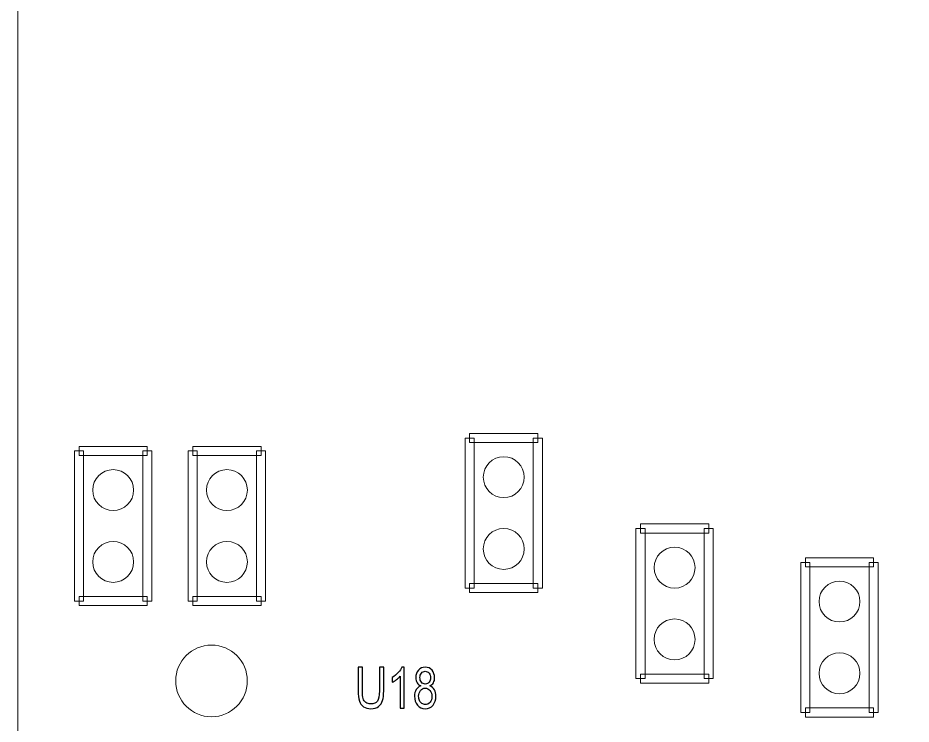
# Model space of a CAD drawing. Header units: millimetres. Extents: x -32 to 79, y -57 to 20.
# Drawn here: x -31.56 to -21.59, y -43.86 to -35.97 of the extents above; entities that cross this region are included whole.
import ezdxf

# ---------------------------------------------------------------- set-up
doc = ezdxf.new("R2010")
doc.units = ezdxf.units.MM
doc.header["$MEASUREMENT"] = 0
for name, color, linetype in [('BG_OUTLINE', 7, 'Continuous'), ('PG_SILKSCREEN_TOP', 7, 'Continuous'), ('PIN_TOP', 7, 'Continuous'), ('RD_SILKSCREEN_TOP', 7, 'Continuous')]:
    doc.layers.add(name, color=color, linetype=linetype)

msp = doc.modelspace()

# ---------------------------------------------------------------- linework, layer by layer
at = {"layer": 'BG_OUTLINE', "lineweight": 9}
msp.add_open_spline([(-31.5602, -57.3483), (-31.5602, -57.3483), (-31.5602, 2.6515), (-31.5602, 2.6515), (-31.5602, 2.6515), (-31.5602, 2.6515), (48.4395, 2.6515), (48.4395, 2.6515), (48.4395, 2.6515), (48.4395, 2.6515), (48.4395, -57.3483), (48.4395, -57.3483), (48.4395, -57.3483), (48.4395, -57.3483), (-31.5602, -57.3483), (-31.5602, -57.3483)], degree=3, knots=[0, 0, 0, 0, 0.25, 0.25, 0.25, 0.25, 0.5, 0.5, 0.5, 0.5, 0.75, 0.75, 0.75, 0.75, 1, 1, 1, 1], dxfattribs=at)
at = {"layer": 'PG_SILKSCREEN_TOP', "lineweight": 9}
for points in [[(-26.465, -42.3433), (-26.465, -42.3433), (-26.5666, -42.3433), (-26.5666, -42.3433), (-26.5666, -42.3433), (-26.5666, -42.3433), (-26.5666, -40.6669), (-26.5666, -40.6669), (-26.5666, -40.6669), (-26.5666, -40.6669), (-26.465, -40.6669), (-26.465, -40.6669), (-26.465, -40.6669), (-26.465, -40.6669), (-26.465, -42.3433), (-26.465, -42.3433)], [(-26.5158, -40.7177), (-26.5158, -40.7177), (-26.5158, -40.6161), (-26.5158, -40.6161), (-26.5158, -40.6161), (-26.5158, -40.6161), (-25.7538, -40.6161), (-25.7538, -40.6161), (-25.7538, -40.6161), (-25.7538, -40.6161), (-25.7538, -40.7177), (-25.7538, -40.7177), (-25.7538, -40.7177), (-25.7538, -40.7177), (-26.5158, -40.7177), (-26.5158, -40.7177)], [(-25.8046, -40.6669), (-25.8046, -40.6669), (-25.703, -40.6669), (-25.703, -40.6669), (-25.703, -40.6669), (-25.703, -40.6669), (-25.703, -42.3433), (-25.703, -42.3433), (-25.703, -42.3433), (-25.703, -42.3433), (-25.8046, -42.3433), (-25.8046, -42.3433), (-25.8046, -42.3433), (-25.8046, -42.3433), (-25.8046, -40.6669), (-25.8046, -40.6669)], [(-30.877, -40.8625), (-30.877, -40.8625), (-30.877, -40.7609), (-30.877, -40.7609), (-30.877, -40.7609), (-30.877, -40.7609), (-30.115, -40.7609), (-30.115, -40.7609), (-30.115, -40.7609), (-30.115, -40.7609), (-30.115, -40.8625), (-30.115, -40.8625), (-30.115, -40.8625), (-30.115, -40.8625), (-30.877, -40.8625), (-30.877, -40.8625)], [(-29.607, -40.8625), (-29.607, -40.8625), (-29.607, -40.7609), (-29.607, -40.7609), (-29.607, -40.7609), (-29.607, -40.7609), (-28.845, -40.7609), (-28.845, -40.7609), (-28.845, -40.7609), (-28.845, -40.7609), (-28.845, -40.8625), (-28.845, -40.8625), (-28.845, -40.8625), (-28.845, -40.8625), (-29.607, -40.8625), (-29.607, -40.8625)], [(-30.8262, -42.4881), (-30.8262, -42.4881), (-30.9278, -42.4881), (-30.9278, -42.4881), (-30.9278, -42.4881), (-30.9278, -42.4881), (-30.9278, -40.8117), (-30.9278, -40.8117), (-30.9278, -40.8117), (-30.9278, -40.8117), (-30.8262, -40.8117), (-30.8262, -40.8117), (-30.8262, -40.8117), (-30.8262, -40.8117), (-30.8262, -42.4881), (-30.8262, -42.4881)], [(-30.1658, -40.8117), (-30.1658, -40.8117), (-30.0642, -40.8117), (-30.0642, -40.8117), (-30.0642, -40.8117), (-30.0642, -40.8117), (-30.0642, -42.4881), (-30.0642, -42.4881), (-30.0642, -42.4881), (-30.0642, -42.4881), (-30.1658, -42.4881), (-30.1658, -42.4881), (-30.1658, -42.4881), (-30.1658, -42.4881), (-30.1658, -40.8117), (-30.1658, -40.8117)], [(-29.5562, -42.4881), (-29.5562, -42.4881), (-29.6578, -42.4881), (-29.6578, -42.4881), (-29.6578, -42.4881), (-29.6578, -42.4881), (-29.6578, -40.8117), (-29.6578, -40.8117), (-29.6578, -40.8117), (-29.6578, -40.8117), (-29.5562, -40.8117), (-29.5562, -40.8117), (-29.5562, -40.8117), (-29.5562, -40.8117), (-29.5562, -42.4881), (-29.5562, -42.4881)], [(-28.8958, -40.8117), (-28.8958, -40.8117), (-28.7942, -40.8117), (-28.7942, -40.8117), (-28.7942, -40.8117), (-28.7942, -40.8117), (-28.7942, -42.4881), (-28.7942, -42.4881), (-28.7942, -42.4881), (-28.7942, -42.4881), (-28.8958, -42.4881), (-28.8958, -42.4881), (-28.8958, -42.4881), (-28.8958, -42.4881), (-28.8958, -40.8117), (-28.8958, -40.8117)], [(-24.5574, -43.3542), (-24.5574, -43.3542), (-24.659, -43.3542), (-24.659, -43.3542), (-24.659, -43.3542), (-24.659, -43.3542), (-24.659, -41.6778), (-24.659, -41.6778), (-24.659, -41.6778), (-24.659, -41.6778), (-24.5574, -41.6778), (-24.5574, -41.6778), (-24.5574, -41.6778), (-24.5574, -41.6778), (-24.5574, -43.3542), (-24.5574, -43.3542)], [(-24.6082, -41.7286), (-24.6082, -41.7286), (-24.6082, -41.627), (-24.6082, -41.627), (-24.6082, -41.627), (-24.6082, -41.627), (-23.8462, -41.627), (-23.8462, -41.627), (-23.8462, -41.627), (-23.8462, -41.627), (-23.8462, -41.7286), (-23.8462, -41.7286), (-23.8462, -41.7286), (-23.8462, -41.7286), (-24.6082, -41.7286), (-24.6082, -41.7286)], [(-23.897, -41.6778), (-23.897, -41.6778), (-23.7954, -41.6778), (-23.7954, -41.6778), (-23.7954, -41.6778), (-23.7954, -41.6778), (-23.7954, -43.3542), (-23.7954, -43.3542), (-23.7954, -43.3542), (-23.7954, -43.3542), (-23.897, -43.3542), (-23.897, -43.3542), (-23.897, -43.3542), (-23.897, -43.3542), (-23.897, -41.6778), (-23.897, -41.6778)], [(-22.7159, -43.7327), (-22.7159, -43.7327), (-22.8175, -43.7327), (-22.8175, -43.7327), (-22.8175, -43.7327), (-22.8175, -43.7327), (-22.8175, -42.0563), (-22.8175, -42.0563), (-22.8175, -42.0563), (-22.8175, -42.0563), (-22.7159, -42.0563), (-22.7159, -42.0563), (-22.7159, -42.0563), (-22.7159, -42.0563), (-22.7159, -43.7327), (-22.7159, -43.7327)], [(-22.7667, -42.1071), (-22.7667, -42.1071), (-22.7667, -42.0055), (-22.7667, -42.0055), (-22.7667, -42.0055), (-22.7667, -42.0055), (-22.0047, -42.0055), (-22.0047, -42.0055), (-22.0047, -42.0055), (-22.0047, -42.0055), (-22.0047, -42.1071), (-22.0047, -42.1071), (-22.0047, -42.1071), (-22.0047, -42.1071), (-22.7667, -42.1071), (-22.7667, -42.1071)], [(-22.0555, -42.0563), (-22.0555, -42.0563), (-21.9539, -42.0563), (-21.9539, -42.0563), (-21.9539, -42.0563), (-21.9539, -42.0563), (-21.9539, -43.7327), (-21.9539, -43.7327), (-21.9539, -43.7327), (-21.9539, -43.7327), (-22.0555, -43.7327), (-22.0555, -43.7327), (-22.0555, -43.7327), (-22.0555, -43.7327), (-22.0555, -42.0563), (-22.0555, -42.0563)], [(-25.7538, -42.2925), (-25.7538, -42.2925), (-25.7538, -42.3941), (-25.7538, -42.3941), (-25.7538, -42.3941), (-25.7538, -42.3941), (-26.5158, -42.3941), (-26.5158, -42.3941), (-26.5158, -42.3941), (-26.5158, -42.3941), (-26.5158, -42.2925), (-26.5158, -42.2925), (-26.5158, -42.2925), (-26.5158, -42.2925), (-25.7538, -42.2925), (-25.7538, -42.2925)], [(-30.115, -42.4373), (-30.115, -42.4373), (-30.115, -42.5389), (-30.115, -42.5389), (-30.115, -42.5389), (-30.115, -42.5389), (-30.877, -42.5389), (-30.877, -42.5389), (-30.877, -42.5389), (-30.877, -42.5389), (-30.877, -42.4373), (-30.877, -42.4373), (-30.877, -42.4373), (-30.877, -42.4373), (-30.115, -42.4373), (-30.115, -42.4373)], [(-28.845, -42.4373), (-28.845, -42.4373), (-28.845, -42.5389), (-28.845, -42.5389), (-28.845, -42.5389), (-28.845, -42.5389), (-29.607, -42.5389), (-29.607, -42.5389), (-29.607, -42.5389), (-29.607, -42.5389), (-29.607, -42.4373), (-29.607, -42.4373), (-29.607, -42.4373), (-29.607, -42.4373), (-28.845, -42.4373), (-28.845, -42.4373)], [(-23.8462, -43.3034), (-23.8462, -43.3034), (-23.8462, -43.405), (-23.8462, -43.405), (-23.8462, -43.405), (-23.8462, -43.405), (-24.6082, -43.405), (-24.6082, -43.405), (-24.6082, -43.405), (-24.6082, -43.405), (-24.6082, -43.3034), (-24.6082, -43.3034), (-24.6082, -43.3034), (-24.6082, -43.3034), (-23.8462, -43.3034), (-23.8462, -43.3034)], [(-22.0047, -43.6819), (-22.0047, -43.6819), (-22.0047, -43.7835), (-22.0047, -43.7835), (-22.0047, -43.7835), (-22.0047, -43.7835), (-22.7667, -43.7835), (-22.7667, -43.7835), (-22.7667, -43.7835), (-22.7667, -43.7835), (-22.7667, -43.6819), (-22.7667, -43.6819), (-22.7667, -43.6819), (-22.7667, -43.6819), (-22.0047, -43.6819), (-22.0047, -43.6819)]]:
    msp.add_open_spline(points, degree=3, knots=[0, 0, 0, 0, 0.25, 0.25, 0.25, 0.25, 0.5, 0.5, 0.5, 0.5, 0.75, 0.75, 0.75, 0.75, 1, 1, 1, 1], dxfattribs=at)
at = {"layer": 'PIN_TOP', "lineweight": 9}
for points in [[(-25.9062, -41.1043), (-25.9062, -40.978), (-26.0085, -40.8757), (-26.1348, -40.8757), (-26.1348, -40.8757), (-26.261, -40.8757), (-26.3634, -40.978), (-26.3634, -41.1043), (-26.3634, -41.1043), (-26.3634, -41.2305), (-26.261, -41.3329), (-26.1348, -41.3329), (-26.1348, -41.3329), (-26.0085, -41.3329), (-25.9062, -41.2305), (-25.9062, -41.1043)], [(-30.2674, -41.249), (-30.2674, -41.1228), (-30.3697, -41.0204), (-30.496, -41.0204), (-30.496, -41.0204), (-30.6222, -41.0204), (-30.7246, -41.1228), (-30.7246, -41.249), (-30.7246, -41.249), (-30.7246, -41.3753), (-30.6222, -41.4776), (-30.496, -41.4776), (-30.496, -41.4776), (-30.3697, -41.4776), (-30.2674, -41.3753), (-30.2674, -41.249)], [(-28.9974, -41.249), (-28.9974, -41.1228), (-29.0997, -41.0204), (-29.226, -41.0204), (-29.226, -41.0204), (-29.3522, -41.0204), (-29.4546, -41.1228), (-29.4546, -41.249), (-29.4546, -41.249), (-29.4546, -41.3753), (-29.3522, -41.4776), (-29.226, -41.4776), (-29.226, -41.4776), (-29.0997, -41.4776), (-28.9974, -41.3753), (-28.9974, -41.249)], [(-25.9062, -41.9059), (-25.9062, -41.7796), (-26.0085, -41.6773), (-26.1348, -41.6773), (-26.1348, -41.6773), (-26.261, -41.6773), (-26.3634, -41.7796), (-26.3634, -41.9059), (-26.3634, -41.9059), (-26.3634, -42.0321), (-26.261, -42.1345), (-26.1348, -42.1345), (-26.1348, -42.1345), (-26.0085, -42.1345), (-25.9062, -42.0321), (-25.9062, -41.9059)], [(-30.2674, -42.0507), (-30.2674, -41.9244), (-30.3697, -41.8221), (-30.496, -41.8221), (-30.496, -41.8221), (-30.6222, -41.8221), (-30.7246, -41.9244), (-30.7246, -42.0507), (-30.7246, -42.0507), (-30.7246, -42.1769), (-30.6222, -42.2793), (-30.496, -42.2793), (-30.496, -42.2793), (-30.3697, -42.2793), (-30.2674, -42.1769), (-30.2674, -42.0507)], [(-28.9974, -42.0507), (-28.9974, -41.9244), (-29.0997, -41.8221), (-29.226, -41.8221), (-29.226, -41.8221), (-29.3522, -41.8221), (-29.4546, -41.9244), (-29.4546, -42.0507), (-29.4546, -42.0507), (-29.4546, -42.1769), (-29.3522, -42.2793), (-29.226, -42.2793), (-29.226, -42.2793), (-29.0997, -42.2793), (-28.9974, -42.1769), (-28.9974, -42.0507)], [(-23.9986, -42.1152), (-23.9986, -41.9889), (-24.101, -41.8866), (-24.2272, -41.8866), (-24.2272, -41.8866), (-24.3535, -41.8866), (-24.4558, -41.9889), (-24.4558, -42.1152), (-24.4558, -42.1152), (-24.4558, -42.2414), (-24.3535, -42.3438), (-24.2272, -42.3438), (-24.2272, -42.3438), (-24.101, -42.3438), (-23.9986, -42.2414), (-23.9986, -42.1152)], [(-22.1571, -42.4936), (-22.1571, -42.3674), (-22.2595, -42.265), (-22.3857, -42.265), (-22.3857, -42.265), (-22.512, -42.265), (-22.6143, -42.3674), (-22.6143, -42.4936), (-22.6143, -42.4936), (-22.6143, -42.6199), (-22.512, -42.7222), (-22.3857, -42.7222), (-22.3857, -42.7222), (-22.2595, -42.7222), (-22.1571, -42.6199), (-22.1571, -42.4936)], [(-23.9986, -42.9168), (-23.9986, -42.7906), (-24.101, -42.6882), (-24.2272, -42.6882), (-24.2272, -42.6882), (-24.3535, -42.6882), (-24.4558, -42.7906), (-24.4558, -42.9168), (-24.4558, -42.9168), (-24.4558, -43.0431), (-24.3535, -43.1454), (-24.2272, -43.1454), (-24.2272, -43.1454), (-24.101, -43.1454), (-23.9986, -43.0431), (-23.9986, -42.9168)], [(-28.9979, -43.3804), (-28.9979, -43.1594), (-29.177, -42.9803), (-29.3979, -42.9803), (-29.3979, -42.9803), (-29.6189, -42.9803), (-29.798, -43.1594), (-29.798, -43.3804), (-29.798, -43.3804), (-29.798, -43.6013), (-29.6189, -43.7804), (-29.3979, -43.7804), (-29.3979, -43.7804), (-29.177, -43.7804), (-28.9979, -43.6013), (-28.9979, -43.3804)], [(-22.1571, -43.2953), (-22.1571, -43.169), (-22.2595, -43.0667), (-22.3857, -43.0667), (-22.3857, -43.0667), (-22.512, -43.0667), (-22.6143, -43.169), (-22.6143, -43.2953), (-22.6143, -43.2953), (-22.6143, -43.4215), (-22.512, -43.5239), (-22.3857, -43.5239), (-22.3857, -43.5239), (-22.2595, -43.5239), (-22.1571, -43.4215), (-22.1571, -43.2953)]]:
    msp.add_open_spline(points, degree=3, knots=[0, 0, 0, 0, 0.25, 0.25, 0.25, 0.25, 0.5, 0.5, 0.5, 0.5, 0.75, 0.75, 0.75, 0.75, 1, 1, 1, 1], dxfattribs=at)
at = {"layer": 'RD_SILKSCREEN_TOP', "color": 8}
for points, knots in [([(-27.5232, -43.2285), (-27.5232, -43.2285), (-27.475, -43.2285), (-27.475, -43.2285), (-27.475, -43.2285), (-27.475, -43.2285), (-27.475, -43.4912), (-27.475, -43.4912), (-27.475, -43.4912), (-27.475, -43.5368), (-27.4792, -43.5731), (-27.4875, -43.6), (-27.4875, -43.6), (-27.4958, -43.6269), (-27.5107, -43.6487), (-27.5323, -43.6655), (-27.5323, -43.6655), (-27.5539, -43.6825), (-27.5821, -43.6908), (-27.6172, -43.6908), (-27.6172, -43.6908), (-27.6512, -43.6908), (-27.6792, -43.6835), (-27.7008, -43.6688), (-27.7008, -43.6688), (-27.7224, -43.6542), (-27.738, -43.6329), (-27.7472, -43.6051), (-27.7472, -43.6051), (-27.7564, -43.5773), (-27.761, -43.5394), (-27.761, -43.4912), (-27.761, -43.4912), (-27.761, -43.4912), (-27.761, -43.2285), (-27.761, -43.2285), (-27.761, -43.2285), (-27.761, -43.2285), (-27.7129, -43.2285), (-27.7129, -43.2285), (-27.7129, -43.2285), (-27.7129, -43.2285), (-27.7129, -43.4909), (-27.7129, -43.4909), (-27.7129, -43.4909), (-27.7129, -43.5304), (-27.71, -43.5595), (-27.7041, -43.5781), (-27.7041, -43.5781), (-27.6983, -43.5968), (-27.6881, -43.6112), (-27.6739, -43.6214), (-27.6739, -43.6214), (-27.6596, -43.6316), (-27.6421, -43.6366), (-27.6214, -43.6366), (-27.6214, -43.6366), (-27.586, -43.6366), (-27.5608, -43.6266), (-27.5457, -43.6065), (-27.5457, -43.6065), (-27.5308, -43.5865), (-27.5232, -43.548), (-27.5232, -43.4909), (-27.5232, -43.4909), (-27.5232, -43.4909), (-27.5232, -43.2285), (-27.5232, -43.2285)], [0, 0, 0, 0, 0.058824, 0.058824, 0.058824, 0.058824, 0.117647, 0.117647, 0.117647, 0.117647, 0.176471, 0.176471, 0.176471, 0.176471, 0.235294, 0.235294, 0.235294, 0.235294, 0.294118, 0.294118, 0.294118, 0.294118, 0.352941, 0.352941, 0.352941, 0.352941, 0.411765, 0.411765, 0.411765, 0.411765, 0.470588, 0.470588, 0.470588, 0.470588, 0.529412, 0.529412, 0.529412, 0.529412, 0.588235, 0.588235, 0.588235, 0.588235, 0.647059, 0.647059, 0.647059, 0.647059, 0.705882, 0.705882, 0.705882, 0.705882, 0.764706, 0.764706, 0.764706, 0.764706, 0.823529, 0.823529, 0.823529, 0.823529, 0.882353, 0.882353, 0.882353, 0.882353, 0.941176, 0.941176, 0.941176, 0.941176, 1, 1, 1, 1]), ([(-27.2449, -43.6831), (-27.2449, -43.6831), (-27.2895, -43.6831), (-27.2895, -43.6831), (-27.2895, -43.6831), (-27.2895, -43.6831), (-27.2895, -43.3275), (-27.2895, -43.3275), (-27.2895, -43.3275), (-27.3003, -43.3403), (-27.3143, -43.3531), (-27.3317, -43.3659), (-27.3317, -43.3659), (-27.3493, -43.3787), (-27.3649, -43.3884), (-27.3788, -43.3947), (-27.3788, -43.3947), (-27.3788, -43.3947), (-27.3788, -43.3408), (-27.3788, -43.3408), (-27.3788, -43.3408), (-27.3539, -43.3261), (-27.332, -43.3083), (-27.3133, -43.2875), (-27.3133, -43.2875), (-27.2947, -43.2665), (-27.2814, -43.2463), (-27.2735, -43.2266), (-27.2735, -43.2266), (-27.2735, -43.2266), (-27.2449, -43.2266), (-27.2449, -43.2266), (-27.2449, -43.2266), (-27.2449, -43.2266), (-27.2449, -43.6831), (-27.2449, -43.6831)], [0, 0, 0, 0, 0.111111, 0.111111, 0.111111, 0.111111, 0.222222, 0.222222, 0.222222, 0.222222, 0.333333, 0.333333, 0.333333, 0.333333, 0.444444, 0.444444, 0.444444, 0.444444, 0.555556, 0.555556, 0.555556, 0.555556, 0.666667, 0.666667, 0.666667, 0.666667, 0.777778, 0.777778, 0.777778, 0.777778, 0.888889, 0.888889, 0.888889, 0.888889, 1, 1, 1, 1]), ([(-27.0618, -43.4366), (-27.0803, -43.4281), (-27.094, -43.4161), (-27.103, -43.4003), (-27.103, -43.4003), (-27.1119, -43.3847), (-27.1164, -43.3658), (-27.1164, -43.3439), (-27.1164, -43.3439), (-27.1164, -43.3108), (-27.1069, -43.2831), (-27.0878, -43.2605), (-27.0878, -43.2605), (-27.0688, -43.238), (-27.0436, -43.2266), (-27.012, -43.2266), (-27.012, -43.2266), (-26.9802, -43.2266), (-26.9546, -43.2382), (-26.9353, -43.2612), (-26.9353, -43.2612), (-26.916, -43.2843), (-26.9063, -43.3124), (-26.9063, -43.3455), (-26.9063, -43.3455), (-26.9063, -43.3666), (-26.9107, -43.3849), (-26.9195, -43.4005), (-26.9195, -43.4005), (-26.9284, -43.4161), (-26.9418, -43.4281), (-26.9598, -43.4366), (-26.9598, -43.4366), (-26.9376, -43.4457), (-26.9206, -43.4603), (-26.9089, -43.4806), (-26.9089, -43.4806), (-26.8973, -43.5009), (-26.8914, -43.5251), (-26.8914, -43.5531), (-26.8914, -43.5531), (-26.8914, -43.5921), (-26.9024, -43.6247), (-26.9243, -43.6511), (-26.9243, -43.6511), (-26.9464, -43.6776), (-26.9754, -43.6908), (-27.0112, -43.6908), (-27.0112, -43.6908), (-27.0471, -43.6908), (-27.076, -43.6776), (-27.098, -43.651), (-27.098, -43.651), (-27.12, -43.6245), (-27.131, -43.5913), (-27.131, -43.5517), (-27.131, -43.5517), (-27.131, -43.5221), (-27.125, -43.4974), (-27.113, -43.4774), (-27.113, -43.4774), (-27.101, -43.4575), (-27.0839, -43.4438), (-27.0618, -43.4366)], [0, 0, 0, 0, 0.0625, 0.0625, 0.0625, 0.0625, 0.125, 0.125, 0.125, 0.125, 0.1875, 0.1875, 0.1875, 0.1875, 0.25, 0.25, 0.25, 0.25, 0.3125, 0.3125, 0.3125, 0.3125, 0.375, 0.375, 0.375, 0.375, 0.4375, 0.4375, 0.4375, 0.4375, 0.5, 0.5, 0.5, 0.5, 0.5625, 0.5625, 0.5625, 0.5625, 0.625, 0.625, 0.625, 0.625, 0.6875, 0.6875, 0.6875, 0.6875, 0.75, 0.75, 0.75, 0.75, 0.8125, 0.8125, 0.8125, 0.8125, 0.875, 0.875, 0.875, 0.875, 0.9375, 0.9375, 0.9375, 0.9375, 1, 1, 1, 1]), ([(-27.0707, -43.342), (-27.0707, -43.3635), (-27.0651, -43.3811), (-27.0542, -43.3947), (-27.0542, -43.3947), (-27.043, -43.4084), (-27.0286, -43.4152), (-27.011, -43.4152), (-27.011, -43.4152), (-26.9938, -43.4152), (-26.9797, -43.4085), (-26.9686, -43.3949), (-26.9686, -43.3949), (-26.9576, -43.3814), (-26.9522, -43.3648), (-26.9522, -43.3452), (-26.9522, -43.3452), (-26.9522, -43.3246), (-26.9578, -43.3075), (-26.9691, -43.2935), (-26.9691, -43.2935), (-26.9805, -43.2796), (-26.9946, -43.2726), (-27.0114, -43.2726), (-27.0114, -43.2726), (-27.0285, -43.2726), (-27.0426, -43.2795), (-27.0539, -43.293), (-27.0539, -43.293), (-27.0651, -43.3067), (-27.0707, -43.3231), (-27.0707, -43.342)], [0, 0, 0, 0, 0.125, 0.125, 0.125, 0.125, 0.25, 0.25, 0.25, 0.25, 0.375, 0.375, 0.375, 0.375, 0.5, 0.5, 0.5, 0.5, 0.625, 0.625, 0.625, 0.625, 0.75, 0.75, 0.75, 0.75, 0.875, 0.875, 0.875, 0.875, 1, 1, 1, 1]), ([(-27.0851, -43.552), (-27.0851, -43.5678), (-27.0821, -43.5833), (-27.0761, -43.5981), (-27.0761, -43.5981), (-27.0701, -43.613), (-27.0611, -43.6246), (-27.0491, -43.6327), (-27.0491, -43.6327), (-27.0372, -43.6409), (-27.0244, -43.645), (-27.0107, -43.645), (-27.0107, -43.645), (-26.9894, -43.645), (-26.9718, -43.6364), (-26.9579, -43.6192), (-26.9579, -43.6192), (-26.944, -43.602), (-26.937, -43.5802), (-26.937, -43.5538), (-26.937, -43.5538), (-26.937, -43.5269), (-26.9442, -43.5047), (-26.9585, -43.4871), (-26.9585, -43.4871), (-26.9728, -43.4695), (-26.9907, -43.4607), (-27.0122, -43.4607), (-27.0122, -43.4607), (-27.0332, -43.4607), (-27.0506, -43.4694), (-27.0644, -43.4868), (-27.0644, -43.4868), (-27.0782, -43.5042), (-27.0851, -43.5259), (-27.0851, -43.552)], [0, 0, 0, 0, 0.111111, 0.111111, 0.111111, 0.111111, 0.222222, 0.222222, 0.222222, 0.222222, 0.333333, 0.333333, 0.333333, 0.333333, 0.444444, 0.444444, 0.444444, 0.444444, 0.555556, 0.555556, 0.555556, 0.555556, 0.666667, 0.666667, 0.666667, 0.666667, 0.777778, 0.777778, 0.777778, 0.777778, 0.888889, 0.888889, 0.888889, 0.888889, 1, 1, 1, 1])]:
    msp.add_open_spline(points, degree=3, knots=knots, dxfattribs=at)

doc.saveas('drawing.dxf')
